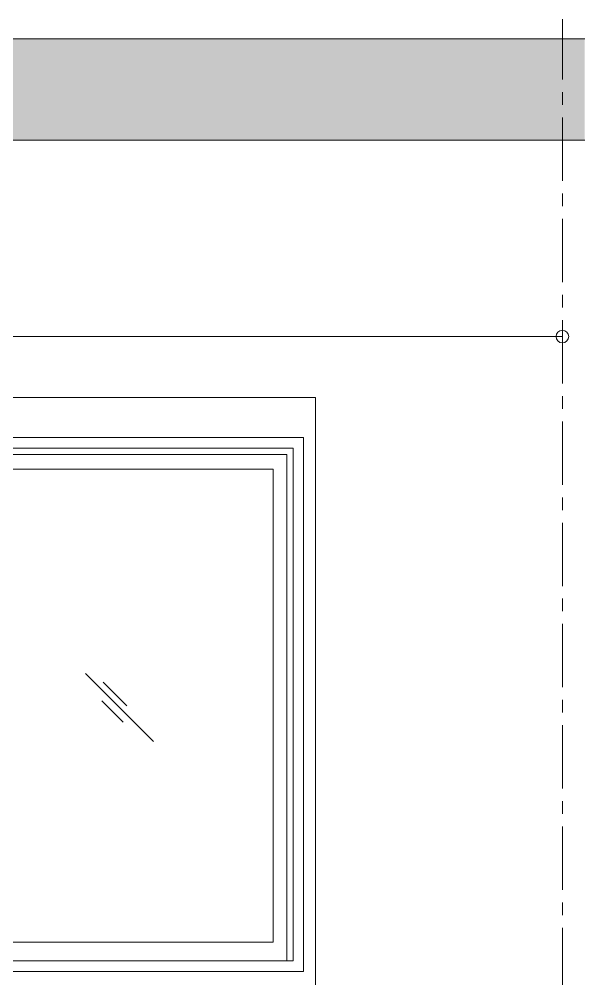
# Model space of a CAD drawing. Units: millimetres at full size, sheet at 1:30. Extents: x -17796 to 21385, y -23279 to 7734.
# Drawn here: x -1240 to 100, y -21349 to -19075 of the extents above; entities that cross this region are included whole.
import ezdxf

# ---------------------------------------------------------------- set-up
doc = ezdxf.new("R2010")
doc.units = ezdxf.units.MM
doc.header["$LTSCALE"] = 30
doc.header["$PDMODE"] = 32
doc.header["$PDSIZE"] = 30
doc.linetypes.add('CHAIN1', pattern=[8, 5, -1, 1, -1])
for name, color, linetype, lineweight in [('5-5_割付線', 4, 'Continuous', 18), ('E-C_境界線', 5, 'Continuous', 18), ('E-D_記号', 7, 'Continuous', 9)]:
    doc.layers.add(name, color=color, linetype=linetype, lineweight=lineweight)

msp = doc.modelspace()

# ---------------------------------------------------------------- linework, layer by layer
at = {"layer": '5-5_割付線', "color": 1, "lineweight": 9}
msp.add_line((-4587.68, -19827.13), (47.29, -19827.13), dxfattribs=at)
at = {"layer": 'E-C_境界線', "color": 1}
for p in [(47.19, -19827.13), (47.29, -19827.13)]:
    msp.add_point(p, dxfattribs=at)
at = {"layer": 'E-C_境界線', "color": 254}
msp.add_solid([(-6098.11, -19121.82), (100.33, -19121.82), (-6098.11, -19361.82), (100.33, -19361.82)], dxfattribs=at)
at = {"layer": 'E-D_記号', "linetype": 'CHAIN1'}
msp.add_line((47.29, -22578.33), (47.29, -19075.19), dxfattribs=at)
at = {"layer": 'E-D_記号'}
for p, q in [((-6098.11, -19121.82), (100.33, -19121.82)), ((-6098.11, -19121.82), (100.33, -19121.82)), ((-6098.11, -19121.82), (100.33, -19121.82)), ((-6098.11, -19361.82), (100.33, -19361.82)), ((-5467.71, -19971.82), (-537.71, -19971.82)), ((-537.71, -22281.82), (-537.71, -19971.82)), ((-565.98, -20066.51), (-2382.71, -20066.51)), ((-565.98, -21331.51), (-565.98, -20066.51)), ((-590.98, -20091.51), (-2357.71, -20091.51)), ((-590.98, -21306.51), (-590.98, -20091.51)), ((-605.98, -20106.51), (-2342.71, -20106.51)), ((-605.98, -21306.51), (-605.98, -20106.51)), ((-637.98, -20141.51), (-1430.06, -20141.51)), ((-637.98, -21262.51), (-637.98, -20141.51)), ((-1082.97, -20625.93), (-921.81, -20787.09)), ((-1040.61, -20646.19), (-984.43, -20702.37)), ((-1044.29, -20690.39), (-993.63, -20741.05)), ((-1430.06, -21262.51), (-637.98, -21262.51)), ((-590.98, -21306.51), (-2357.71, -21306.51)), ((-565.98, -21331.51), (-2382.71, -21331.51))]:
    msp.add_line(p, q, dxfattribs=at)

doc.saveas('drawing.dxf')
